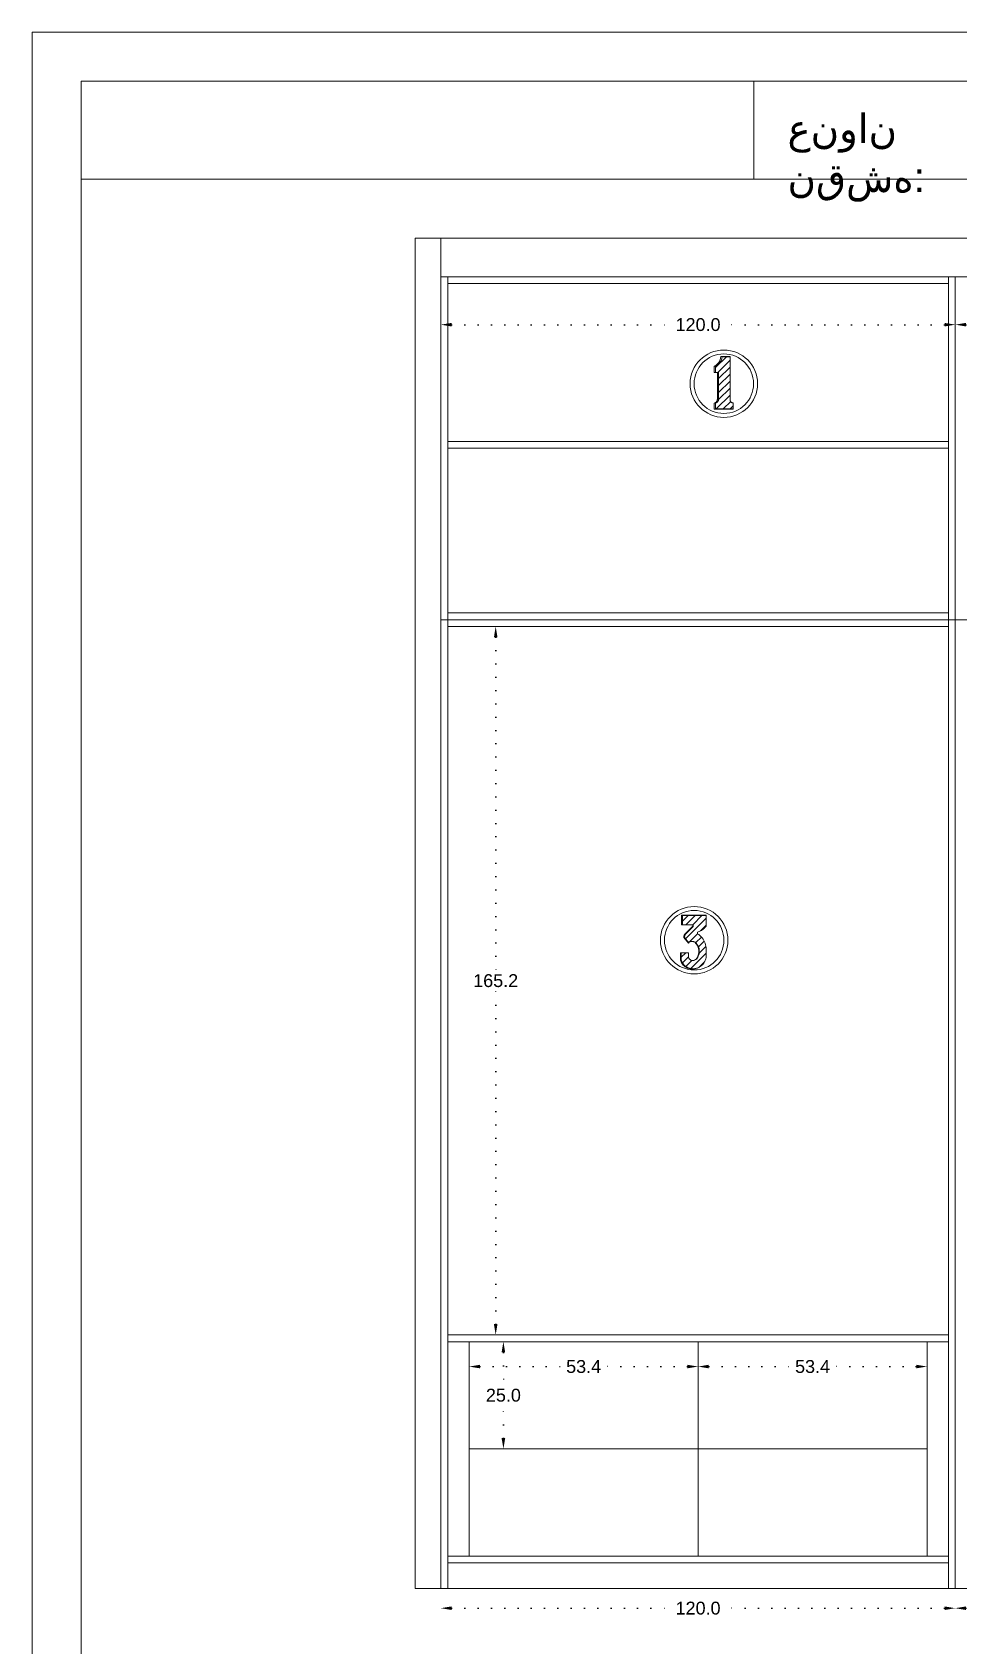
# Model space of a CAD drawing. Header units: inches. Extents: x 91 to 9019, y -381 to 2878.
# Drawn here: x 5181.1 to 5397.2, y 877.2 to 1253.5 of the extents above; entities that cross this region are included whole.
import ezdxf

# ---------------------------------------------------------------- set-up
doc = ezdxf.new("R2010")
doc.units = ezdxf.units.IN
doc.header["$MEASUREMENT"] = 0
doc.linetypes.add('ACAD_ISO07W100', pattern=[3, 0, -3])
doc.styles.get("Standard").update_dxf_attribs({"font": 'arial.ttf'})
doc.dimstyles.get("Standard").update_dxf_attribs({"dimtxt": 3, "dimasz": 2.5, "dimexe": 0.18, "dimexo": 0.0625, "dimgap": 0.09, "dimtad": 0, "dimtih": 1, "dimtoh": 1, "dimdec": 1, "dimzin": 0, "dimdsep": 46, "dimtxsty": 'Standard', "dimcen": 0.09, "dimse1": 1, "dimse2": 1, "dimadec": 0, "dimazin": 0, "dimtfac": 1, "dimtdec": 1, "dimtix": 1, "dimtofl": 0, "dimtmove": 0, "dimatfit": 3, "dimfxl": 1, "dimtolj": 1, "dimtzin": 0, "dimarcsym": 0})

# ---------------------------------------------------------------- blocks, each defined once
blk = doc.blocks.new('*D19')
at = {"color": 0, "linetype": 'ACAD_ISO07W100', "lineweight": -2, "transparency": 16777216}
for p, q in [((5285.51, 942.29), (5305.73, 942.29)), ((5333.91, 942.29), (5313.69, 942.29))]:
    blk.add_line(p, q, dxfattribs=at)
at = {"color": 0, "transparency": 16777216}
for points in [[(5285.51, 942.71), (5285.51, 941.88), (5283.01, 942.29)], [(5333.91, 942.71), (5333.91, 941.88), (5336.41, 942.29)]]:
    blk.add_solid(points, dxfattribs=at)
at = {"layer": 'Defpoints', "color": 0, "transparency": 16777216}
for p in [(5283.01, 948.1), (5336.41, 948.1), (5283.01, 942.29)]:
    blk.add_point(p, dxfattribs=at)
at = {"color": 0, "lineweight": 20, "transparency": 16777216, "insert": (5309.71, 942.29), "char_height": 3, "attachment_point": 5}
blk.add_mtext('\\A1;53.4', dxfattribs=at)
blk = doc.blocks.new('*D20')
at = {"color": 0, "linetype": 'ACAD_ISO07W100', "lineweight": -2, "transparency": 16777216}
for p, q in [((5338.91, 942.29), (5359.13, 942.29)), ((5387.31, 942.29), (5367.09, 942.29))]:
    blk.add_line(p, q, dxfattribs=at)
at = {"color": 0, "transparency": 16777216}
for points in [[(5338.91, 942.71), (5338.91, 941.88), (5336.41, 942.29)], [(5387.31, 942.71), (5387.31, 941.88), (5389.81, 942.29)]]:
    blk.add_solid(points, dxfattribs=at)
at = {"layer": 'Defpoints', "color": 0, "transparency": 16777216}
for p in [(5336.41, 948.1), (5389.81, 948.1), (5336.41, 942.29)]:
    blk.add_point(p, dxfattribs=at)
at = {"color": 0, "lineweight": 20, "transparency": 16777216, "insert": (5363.11, 942.29), "char_height": 3, "attachment_point": 5}
blk.add_mtext('\\A1;53.4', dxfattribs=at)
blk = doc.blocks.new('*D21')
at = {"color": 0, "linetype": 'ACAD_ISO07W100', "lineweight": -2, "transparency": 16777216}
for p, q in [((5291, 945.6), (5291, 937.22)), ((5291, 925.6), (5291, 933.97))]:
    blk.add_line(p, q, dxfattribs=at)
at = {"color": 0, "transparency": 16777216}
for points in [[(5290.58, 945.6), (5291.42, 945.6), (5291, 948.1)], [(5290.58, 925.6), (5291.42, 925.6), (5291, 923.1)]]:
    blk.add_solid(points, dxfattribs=at)
at = {"layer": 'Defpoints', "color": 0, "transparency": 16777216}
for p in [(5278.01, 948.1), (5291, 948.1), (5283.01, 923.1)]:
    blk.add_point(p, dxfattribs=at)
at = {"color": 0, "lineweight": 20, "transparency": 16777216, "insert": (5291, 935.6), "char_height": 3, "attachment_point": 5}
blk.add_mtext('\\A1;25.0', dxfattribs=at)
blk = doc.blocks.new('*D22')
at = {"color": 0, "linetype": 'ACAD_ISO07W100', "lineweight": -2, "transparency": 16777216}
for p, q in [((5289.2, 1112.4), (5289.2, 1033.92)), ((5289.2, 952.2), (5289.2, 1030.67))]:
    blk.add_line(p, q, dxfattribs=at)
at = {"color": 0, "transparency": 16777216}
for points in [[(5288.79, 1112.4), (5289.62, 1112.4), (5289.2, 1114.9)], [(5288.79, 952.2), (5289.62, 952.2), (5289.2, 949.7)]]:
    blk.add_solid(points, dxfattribs=at)
at = {"layer": 'Defpoints', "color": 0, "transparency": 16777216}
for p in [(5278.01, 1114.9), (5289.2, 1114.9), (5278.01, 949.7)]:
    blk.add_point(p, dxfattribs=at)
at = {"color": 0, "lineweight": 20, "transparency": 16777216, "insert": (5289.2, 1032.3), "char_height": 3, "attachment_point": 5}
blk.add_mtext('\\A1;165.2', dxfattribs=at)
blk = doc.blocks.new('*D26')
at = {"color": 0, "linetype": 'ACAD_ISO07W100', "lineweight": -2, "transparency": 16777216}
for p, q in [((5398.91, 885.93), (5422.42, 885.93)), ((5453.91, 885.93), (5430.4, 885.93))]:
    blk.add_line(p, q, dxfattribs=at)
at = {"color": 0, "transparency": 16777216}
for points in [[(5398.91, 886.34), (5398.91, 885.51), (5396.41, 885.93)], [(5453.91, 886.34), (5453.91, 885.51), (5456.41, 885.93)]]:
    blk.add_solid(points, dxfattribs=at)
at = {"layer": 'Defpoints', "color": 0, "transparency": 16777216}
for p in [(5396.41, 890.5), (5456.41, 890.5), (5396.41, 885.93)]:
    blk.add_point(p, dxfattribs=at)
at = {"color": 0, "lineweight": 20, "transparency": 16777216, "insert": (5426.41, 885.93), "char_height": 3, "attachment_point": 5}
blk.add_mtext('\\A1;60.0', dxfattribs=at)
blk = doc.blocks.new('*D29')
at = {"color": 0, "linetype": 'ACAD_ISO07W100', "lineweight": -2, "transparency": 16777216}
for p, q in [((5278.91, 885.93), (5331.4, 885.93)), ((5393.91, 885.93), (5341.41, 885.93))]:
    blk.add_line(p, q, dxfattribs=at)
at = {"color": 0, "transparency": 16777216}
for points in [[(5278.91, 886.34), (5278.91, 885.51), (5276.41, 885.93)], [(5393.91, 886.34), (5393.91, 885.51), (5396.41, 885.93)]]:
    blk.add_solid(points, dxfattribs=at)
at = {"layer": 'Defpoints', "color": 0, "transparency": 16777216}
for p in [(5276.41, 890.5), (5396.41, 890.5), (5276.41, 885.93)]:
    blk.add_point(p, dxfattribs=at)
at = {"color": 0, "lineweight": 20, "transparency": 16777216, "insert": (5336.41, 885.93), "char_height": 3, "attachment_point": 5}
blk.add_mtext('\\A1;120.0', dxfattribs=at)
blk = doc.blocks.new('*D33')
at = {"color": 0, "linetype": 'ACAD_ISO07W100', "lineweight": -2, "transparency": 16777216}
for p, q in [((5278.91, 1185.33), (5331.4, 1185.33)), ((5393.91, 1185.33), (5341.41, 1185.33))]:
    blk.add_line(p, q, dxfattribs=at)
at = {"color": 0, "transparency": 16777216}
for points in [[(5278.91, 1185.74), (5278.91, 1184.91), (5276.41, 1185.33)], [(5393.91, 1185.74), (5393.91, 1184.91), (5396.41, 1185.33)]]:
    blk.add_solid(points, dxfattribs=at)
at = {"layer": 'Defpoints', "color": 0, "transparency": 16777216}
for p in [(5276.41, 1205.5), (5396.41, 1196.5), (5276.41, 1185.33)]:
    blk.add_point(p, dxfattribs=at)
at = {"color": 0, "lineweight": 20, "transparency": 16777216, "insert": (5336.41, 1185.33), "char_height": 3, "attachment_point": 5}
blk.add_mtext('\\A1;120.0', dxfattribs=at)
blk = doc.blocks.new('*D34')
at = {"color": 0, "linetype": 'ACAD_ISO07W100', "lineweight": -2, "transparency": 16777216}
for p, q in [((5398.91, 1185.33), (5462.4, 1185.33)), ((5535.91, 1185.33), (5472.41, 1185.33))]:
    blk.add_line(p, q, dxfattribs=at)
at = {"color": 0, "transparency": 16777216}
for points in [[(5398.91, 1185.74), (5398.91, 1184.91), (5396.41, 1185.33)], [(5535.91, 1185.74), (5535.91, 1184.91), (5538.41, 1185.33)]]:
    blk.add_solid(points, dxfattribs=at)
at = {"layer": 'Defpoints', "color": 0, "transparency": 16777216}
for p in [(5538.41, 1205.5), (5396.41, 1196.5), (5396.41, 1185.33)]:
    blk.add_point(p, dxfattribs=at)
at = {"color": 0, "lineweight": 20, "transparency": 16777216, "insert": (5467.41, 1185.33), "char_height": 3, "attachment_point": 5}
blk.add_mtext('\\A1;142.0', dxfattribs=at)

msp = doc.modelspace()

# ---------------------------------------------------------------- hatches: boundary and pattern name
at = {"lineweight": 20}
h = msp.add_hatch(dxfattribs=at)
h.set_pattern_fill('ANSI31', color=256, scale=9.218651)
h.set_pattern_definition([(45, (4594.6273, 1716.8514), (-0.8148213, 0.8148213), [])])
h.paths.add_polyline_path([(5344.39, 1167.1), (5344.3, 1167.14), (5344.22, 1167.2), (5344.14, 1167.26), (5344.07, 1167.33), (5344.01, 1167.41), (5343.96, 1167.5), (5343.92, 1167.59), (5343.89, 1167.68), (5343.87, 1167.78), (5343.87, 1167.88), (5343.87, 1177.81), (5342, 1177.81), (5341.98, 1177.58), (5341.93, 1177.35), (5341.86, 1177.12), (5341.77, 1176.91), (5341.67, 1176.7), (5341.55, 1176.5), (5341.41, 1176.31), (5341.25, 1176.14), (5341.08, 1175.98), (5340.9, 1175.83), (5340.71, 1175.7), (5340.5, 1175.59), (5340.5, 1174.19), (5340.91, 1174.19), (5341.21, 1174.16), (5341.21, 1167.92), (5341.2, 1167.83), (5341.18, 1167.73), (5341.15, 1167.64), (5341.1, 1167.55), (5341.05, 1167.47), (5340.99, 1167.39), (5340.92, 1167.32), (5340.85, 1167.26), (5340.77, 1167.21), (5340.68, 1167.16), (5340.59, 1167.12), (5340.5, 1167.1), (5340.5, 1165.67), (5344.59, 1165.67), (5344.59, 1167.05), (5344.49, 1167.07)])
h = msp.add_hatch(dxfattribs=at)
h.set_pattern_fill('ANSI31', color=256, scale=9.218651)
h.set_pattern_definition([(45, (4623.7485, 1587.1408), (-0.8148213, 0.8148213), [])])
h.paths.add_polyline_path([(5338.3, 1047.52), (5332.74, 1047.52), (5332.74, 1045.36), (5335.17, 1045.36), (5335.3, 1045.33), (5335.3, 1044.96), (5333.58, 1043.23), (5333.47, 1043.1), (5333.43, 1043.04), (5333.38, 1042.97), (5333.35, 1042.89), (5333.32, 1042.82), (5333.29, 1042.74), (5333.27, 1042.66), (5333.25, 1042.58), (5333.24, 1042.42), (5333.24, 1042.34), (5334.25, 1041.16), (5334.28, 1041.19), (5334.41, 1041.28), (5334.54, 1041.36), (5334.69, 1041.41), (5334.84, 1041.44), (5335, 1041.45), (5335.13, 1041.45), (5335.29, 1041.44), (5335.44, 1041.41), (5335.58, 1041.36), (5335.72, 1041.29), (5335.84, 1041.2), (5335.95, 1041.09), (5336.14, 1040.86), (5336.3, 1040.61), (5336.44, 1040.34), (5336.55, 1040.07), (5336.63, 1039.78), (5336.67, 1039.49), (5336.69, 1039.19), (5336.68, 1038.89), (5336.63, 1038.6), (5336.55, 1038.31), (5336.45, 1038.03), (5336.32, 1037.77), (5336.22, 1037.57), (5336.09, 1037.4), (5335.92, 1037.25), (5335.73, 1037.15), (5335.6, 1037.1), (5335.39, 1037.04), (5335.17, 1037.02), (5334.96, 1037.04), (5334.75, 1037.1), (5334.55, 1037.21), (5334.39, 1037.36), (5334.25, 1037.53), (5334.16, 1037.73), (5334.16, 1038.84), (5332.47, 1038.84), (5332.47, 1037.04), (5332.59, 1036.76), (5332.74, 1036.49), (5332.91, 1036.24), (5333.11, 1036.01), (5333.34, 1035.8), (5333.58, 1035.61), (5333.84, 1035.45), (5334.11, 1035.32), (5334.4, 1035.22), (5334.7, 1035.15), (5335, 1035.11), (5335.31, 1035.1), (5335.67, 1035.13), (5336.04, 1035.2), (5336.39, 1035.31), (5336.65, 1035.43), (5336.92, 1035.6), (5337.22, 1035.82), (5337.49, 1036.08), (5337.72, 1036.37), (5337.93, 1036.68), (5338.09, 1037.02), (5338.22, 1037.37), (5338.3, 1037.73), (5338.3, 1039.62), (5338.29, 1039.98), (5338.24, 1040.34), (5338.16, 1040.69), (5338.06, 1041.04), (5337.92, 1041.38), (5337.75, 1041.7), (5337.56, 1042.01), (5337.34, 1042.3), (5337.1, 1042.57), (5336.84, 1042.82), (5336.55, 1043.05), (5336.25, 1043.25), (5336.25, 1043.61), (5336.45, 1043.68), (5336.65, 1043.76), (5336.84, 1043.84), (5337.02, 1043.94), (5337.2, 1044.04), (5337.38, 1044.15), (5337.55, 1044.27), (5337.71, 1044.4), (5337.87, 1044.54), (5338.02, 1044.68), (5338.17, 1044.84), (5338.3, 1045)])

# ---------------------------------------------------------------- linework, layer by layer
for p, q in [((5270.41, 1205.5), (5544.41, 1205.5)), ((5270.41, 1205.5), (5270.41, 890.5)), ((5276.41, 1205.5), (5276.41, 890.5)), ((5276.41, 1196.5), (5538.41, 1196.5)), ((5278.01, 1196.5), (5278.01, 890.5)), ((5278.01, 1194.9), (5394.81, 1194.9)), ((5394.81, 1196.5), (5394.81, 890.5)), ((5396.41, 1196.5), (5396.41, 890.5)), ((5340.5, 1175.59), (5340.5, 1174.19)), ((5340.5, 1165.67), (5344.59, 1165.67)), ((5278.01, 1158.1), (5394.81, 1158.1)), ((5278.01, 1156.5), (5394.81, 1156.5)), ((5278.01, 1118.1), (5394.81, 1118.1)), ((5276.41, 1116.5), (5396.41, 1116.5)), ((5278.01, 1114.9), (5394.81, 1114.9)), ((5396.41, 1116.5), (5538.41, 1116.5)), ((5332.58, 1047.58), (5332.58, 1045.36)), ((5332.74, 1047.52), (5332.74, 1045.36)), ((5332.58, 1045.36), (5332.74, 1045.36)), ((5332.74, 1045.36), (5335.17, 1045.36)), ((5335.17, 1045.36), (5335.3, 1045.33)), ((5335.3, 1045.33), (5335.3, 1044.96)), ((5335.6, 1037.1), (5335.39, 1037.04)), ((5278.01, 949.7), (5394.81, 949.7)), ((5278.01, 948.1), (5394.81, 948.1)), ((5278.01, 948.1), (5283.01, 948.1)), ((5283.01, 948.1), (5283.01, 898.1)), ((5336.41, 898.1), (5336.41, 948.1)), ((5394.81, 948.1), (5389.81, 948.1)), ((5389.81, 948.1), (5389.81, 898.1)), ((5283.01, 923.1), (5389.81, 923.1)), ((5278.01, 898.1), (5394.81, 898.1)), ((5278.01, 896.5), (5394.81, 896.5)), ((5270.41, 890.5), (5544.41, 890.5))]:
    msp.add_line(p, q, dxfattribs=at)
for points in [[(5181.11, 1253.54), (5181.11, 575), (5660.88, 575), (5660.88, 1253.54)], [(5192.53, 1242.11), (5192.53, 597.34), (5649.46, 597.34), (5649.46, 1242.11)], [(5349.42, 1242.11), (5192.53, 1242.11), (5192.53, 1219.27), (5349.42, 1219.27)], [(5349.42, 1219.27), (5649.46, 1219.27), (5649.46, 1242.11), (5349.42, 1242.11)], [(5332.74, 1047.52), (5338.3, 1047.52), (5338.3, 1047.58), (5332.58, 1047.58)], [(5335.29, 1041.44), (5335.13, 1041.45), (5335, 1041.45), (5335.15, 1041.44), (5335.31, 1041.41), (5335.45, 1041.36), (5335.59, 1041.28), (5335.72, 1041.19), (5335.83, 1041.08), (5336.02, 1040.85), (5336.18, 1040.6), (5336.32, 1040.33), (5336.43, 1040.05), (5336.51, 1039.76), (5336.55, 1039.47), (5336.57, 1039.17), (5336.56, 1038.87), (5336.51, 1038.57), (5336.44, 1038.28), (5336.33, 1038), (5336.19, 1037.73), (5336.1, 1037.53), (5335.96, 1037.36), (5335.8, 1037.21), (5335.6, 1037.1), (5335.73, 1037.15), (5335.92, 1037.25), (5336.09, 1037.4), (5336.22, 1037.57), (5336.32, 1037.77), (5336.45, 1038.03), (5336.55, 1038.31), (5336.63, 1038.6), (5336.68, 1038.89), (5336.69, 1039.19), (5336.67, 1039.49), (5336.63, 1039.78), (5336.55, 1040.07), (5336.44, 1040.34), (5336.3, 1040.61), (5336.14, 1040.86), (5335.95, 1041.09), (5335.84, 1041.2), (5335.72, 1041.29), (5335.58, 1041.36), (5335.44, 1041.41)]]:
    msp.add_lwpolyline(points, close=True, dxfattribs=at)
for points in [[(5340.18, 1165.61), (5344.59, 1165.61), (5344.59, 1165.67), (5344.59, 1167.05), (5344.49, 1167.07), (5344.39, 1167.1), (5344.3, 1167.14), (5344.22, 1167.2), (5344.14, 1167.26), (5344.07, 1167.33), (5344.01, 1167.41), (5343.96, 1167.5), (5343.92, 1167.59), (5343.89, 1167.68), (5343.87, 1167.78), (5343.87, 1167.88), (5343.87, 1177.81), (5343.87, 1177.87), (5341.7, 1177.87), (5341.67, 1177.63), (5341.63, 1177.4), (5341.56, 1177.18), (5341.47, 1176.96), (5341.37, 1176.75), (5341.24, 1176.54), (5341.1, 1176.36), (5340.94, 1176.18), (5340.77, 1176.02), (5340.59, 1175.87), (5340.39, 1175.74), (5340.18, 1175.63), (5340.18, 1174.19), (5340.5, 1174.19), (5340.91, 1174.19), (5340.91, 1167.88), (5340.89, 1167.79), (5340.87, 1167.69), (5340.84, 1167.6), (5340.79, 1167.51), (5340.74, 1167.43), (5340.68, 1167.35), (5340.61, 1167.28), (5340.54, 1167.21), (5340.46, 1167.16), (5340.37, 1167.11), (5340.28, 1167.08), (5340.18, 1167.05), (5340.18, 1165.61), (5340.5, 1165.67), (5340.5, 1167.1), (5340.59, 1167.12), (5340.68, 1167.16), (5340.77, 1167.21), (5340.85, 1167.26), (5340.92, 1167.32), (5340.99, 1167.39), (5341.05, 1167.47), (5341.1, 1167.55), (5341.15, 1167.64), (5341.18, 1167.73), (5341.2, 1167.83), (5341.21, 1167.92), (5341.21, 1174.16), (5340.91, 1174.19)], [(5340.18, 1175.63), (5340.5, 1175.59), (5340.71, 1175.7), (5340.9, 1175.83), (5341.08, 1175.98), (5341.25, 1176.14), (5341.41, 1176.31), (5341.55, 1176.5), (5341.67, 1176.7), (5341.77, 1176.91), (5341.86, 1177.12), (5341.93, 1177.35), (5341.98, 1177.58), (5342, 1177.81)], [(5341.7, 1177.87), (5342, 1177.81), (5343.87, 1177.81)], [(5337.22, 1035.82), (5337.49, 1036.08), (5337.72, 1036.37), (5337.93, 1036.68), (5338.09, 1037.02), (5338.22, 1037.37), (5338.3, 1037.73), (5338.3, 1039.62), (5338.29, 1039.98), (5338.24, 1040.34), (5338.16, 1040.69), (5338.06, 1041.04), (5337.92, 1041.38), (5337.75, 1041.7), (5337.56, 1042.01), (5337.34, 1042.3), (5337.1, 1042.57), (5336.84, 1042.82), (5336.55, 1043.05), (5336.25, 1043.25), (5336.25, 1043.61), (5336.45, 1043.68), (5336.65, 1043.76), (5336.84, 1043.84), (5337.02, 1043.94), (5337.2, 1044.04), (5337.38, 1044.15), (5337.55, 1044.27), (5337.71, 1044.4), (5337.87, 1044.54), (5338.02, 1044.68), (5338.17, 1044.84), (5338.3, 1045), (5338.3, 1047.52)], [(5335.17, 1045), (5333.43, 1043.25), (5333.32, 1043.12), (5333.28, 1043.05), (5333.23, 1042.98), (5333.2, 1042.91), (5333.16, 1042.83), (5333.14, 1042.75), (5333.12, 1042.67), (5333.1, 1042.59), (5333.09, 1042.43), (5333.09, 1042.35), (5334.17, 1041.08), (5334.25, 1041.16), (5334.28, 1041.19), (5334.41, 1041.28), (5334.54, 1041.36), (5334.69, 1041.41), (5334.84, 1041.44), (5335, 1041.45)], [(5335.17, 1045.36), (5335.17, 1045), (5335.3, 1044.96), (5333.58, 1043.23), (5333.47, 1043.1), (5333.43, 1043.04), (5333.38, 1042.97), (5333.35, 1042.89), (5333.32, 1042.82), (5333.29, 1042.74), (5333.27, 1042.66), (5333.25, 1042.58), (5333.24, 1042.42), (5333.24, 1042.34), (5334.25, 1041.16)], [(5335.39, 1037.04), (5335.17, 1037.02), (5334.96, 1037.04), (5334.75, 1037.1), (5334.55, 1037.21), (5334.39, 1037.36), (5334.25, 1037.53), (5334.16, 1037.73), (5334.16, 1038.84), (5332.47, 1038.84), (5332.31, 1038.84), (5332.31, 1036.99), (5332.43, 1036.71), (5332.58, 1036.44), (5332.76, 1036.19), (5332.96, 1035.95), (5333.19, 1035.74), (5333.43, 1035.56), (5333.69, 1035.4), (5333.97, 1035.26), (5334.26, 1035.16), (5334.56, 1035.09), (5334.87, 1035.04), (5335.17, 1035.03), (5335.55, 1035.06), (5335.91, 1035.14), (5336.27, 1035.25), (5336.61, 1035.4), (5336.65, 1035.43), (5336.92, 1035.6), (5337.22, 1035.82)], [(5332.47, 1038.84), (5332.47, 1037.04), (5332.59, 1036.76), (5332.74, 1036.49), (5332.91, 1036.24), (5333.11, 1036.01), (5333.34, 1035.8), (5333.58, 1035.61), (5333.84, 1035.45), (5334.11, 1035.32), (5334.4, 1035.22), (5334.7, 1035.15), (5335, 1035.11), (5335.31, 1035.1), (5335.67, 1035.13), (5336.04, 1035.2), (5336.39, 1035.31), (5336.65, 1035.43)]]:
    msp.add_lwpolyline(points, dxfattribs=at)
for centre, radius in [((5342.42, 1171.56), 7.86), ((5342.42, 1171.56), 6.94), ((5335.5, 1041.74), 7.86), ((5335.5, 1041.74), 6.94)]:
    msp.add_circle(centre, radius, dxfattribs=at)

# ---------------------------------------------------------------- texts
at = {"lineweight": 20, "insert": (5357.28, 1234.56), "char_height": 6.8539, "attachment_point": 1}
msp.add_mtext_dynamic_manual_height_columns('{\\fArial|b0|i0|c178|p34;عنوان نقشه}:', width=50.8459, gutter_width=310.69, heights=[0], dxfattribs=at)

# ---------------------------------------------------------------- dimensions: what is measured, and where the dimension line sits
at = {"lineweight": 20}
for base, p1, p2, picture, middle in [((5276.41, 1185.33), (5396.41, 1196.5), (5276.41, 1205.5), '*D33', (5336.41, 1185.33)), ((5396.41, 1185.33), (5538.41, 1205.5), (5396.41, 1196.5), '*D34', (5467.41, 1185.33)), ((5283.01, 942.29), (5336.41, 948.1), (5283.01, 948.1), '*D19', (5309.71, 942.29)), ((5336.41, 942.29), (5389.81, 948.1), (5336.41, 948.1), '*D20', (5363.11, 942.29)), ((5276.41, 885.93), (5396.41, 890.5), (5276.41, 890.5), '*D29', (5336.41, 885.93)), ((5396.41, 885.93), (5456.41, 890.5), (5396.41, 890.5), '*D26', (5426.41, 885.93))]:
    dim = msp.add_linear_dim(base=base, p1=p1, p2=p2, dimstyle='Standard', dxfattribs=at)
    dim.commit()
    dim.dimension.update_dxf_attribs({"geometry": picture, "text_midpoint": middle})
dim = msp.add_linear_dim(base=(5289.2, 1114.9), p1=(5278.01, 949.7), p2=(5278.01, 1114.9), angle=90, dimstyle='Standard', dxfattribs=at)
dim.commit()
dim.dimension.update_dxf_attribs({"geometry": '*D22', "text_midpoint": (5289.2, 1032.3)})
dim = msp.add_linear_dim(base=(5291, 948.1), p1=(5283.01, 923.1), p2=(5278.01, 948.1), angle=270, dimstyle='Standard', dxfattribs=at)
dim.commit()
dim.dimension.update_dxf_attribs({"geometry": '*D21', "text_midpoint": (5291, 935.6), "dimtype": 160})

doc.saveas('drawing.dxf')
